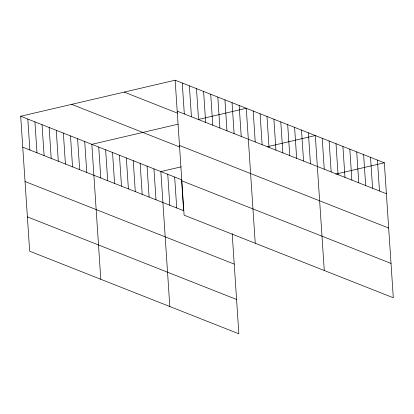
<?xml version="1.0" encoding="UTF-8"?>
<svg xmlns="http://www.w3.org/2000/svg" width="414" height="414" viewBox="0 0 414 414"><rect width="100%" height="100%" fill="white"/><g stroke="black" fill="none" stroke-linecap="round" stroke-linejoin="round"><path stroke-width="0.62" d="M232.197 233.584L238.852 333.787L29.663 251.205L20.7 116.246L175.148 80.212L384.337 162.795L393.3 297.754L184.111 215.171L175.148 80.212M178.004 124.216L91.825 144.326L100.788 279.284M198.301 119.48L246.273 108.292L255.236 243.251M181.244 166.821L160.855 171.577L169.818 306.536M267.335 146.737L315.302 135.544L324.271 270.502M335.764 174.128L384.337 162.795M177.202 111.154L386.391 193.736M124.179 92.105L177.523 113.162M179.485 145.48L388.674 228.062M71.669 104.354L179.609 146.97M20.7 116.246L181.565 179.754L183.619 210.695L22.754 147.187M181.834 180.846L391.018 263.428M25.037 181.513L234.22 264.096M27.386 216.879L236.57 299.462M377.433 160.073L379.488 191.014M370.53 157.346L372.584 188.287M363.627 154.619L365.681 185.56M356.723 151.897L358.778 182.838M349.82 149.169L351.874 180.111M342.916 146.447L344.971 177.383M336.013 143.72L338.067 174.661M329.109 140.993L331.164 171.934M322.206 138.271L324.26 169.207M308.399 132.816L310.459 163.758M301.501 130.094L303.555 161.036M294.597 127.367L296.652 158.308M287.694 124.64L289.748 155.581M280.79 121.918L282.845 152.859M273.887 119.191L275.941 150.132M266.983 116.469L269.038 147.405M260.08 113.741L262.134 144.683M253.177 111.014L255.231 141.955M239.163 105.482L241.217 136.423M232.047 102.672L234.101 133.613M224.937 99.867L226.991 130.808M217.821 97.057L219.881 127.998M210.71 94.252L212.765 125.194M203.6 91.442L205.654 122.384M196.484 88.637L198.544 119.574M189.374 85.827L191.428 116.769M182.263 83.017L184.318 113.959M174.661 177.026L176.716 207.968M167.758 174.304L169.812 205.246M153.951 168.85L156.006 199.791M147.048 166.128L149.102 197.069M140.144 163.401L142.199 194.342M133.241 160.679L135.295 191.615M126.337 157.951L128.397 188.893M119.434 155.224L121.493 186.165M112.53 152.502L114.59 183.438M105.632 149.775L107.687 180.716M98.729 147.048L100.783 177.989M84.71 141.516L86.764 172.457M77.599 138.711L79.654 169.647M70.489 135.901L72.543 166.842M63.373 133.091L65.428 164.032M56.263 130.286L58.317 161.227M49.147 127.476L51.207 158.417M42.037 124.671L44.091 155.607M34.926 121.861L36.981 152.802M27.81 119.051L29.865 149.992"/></g></svg>
